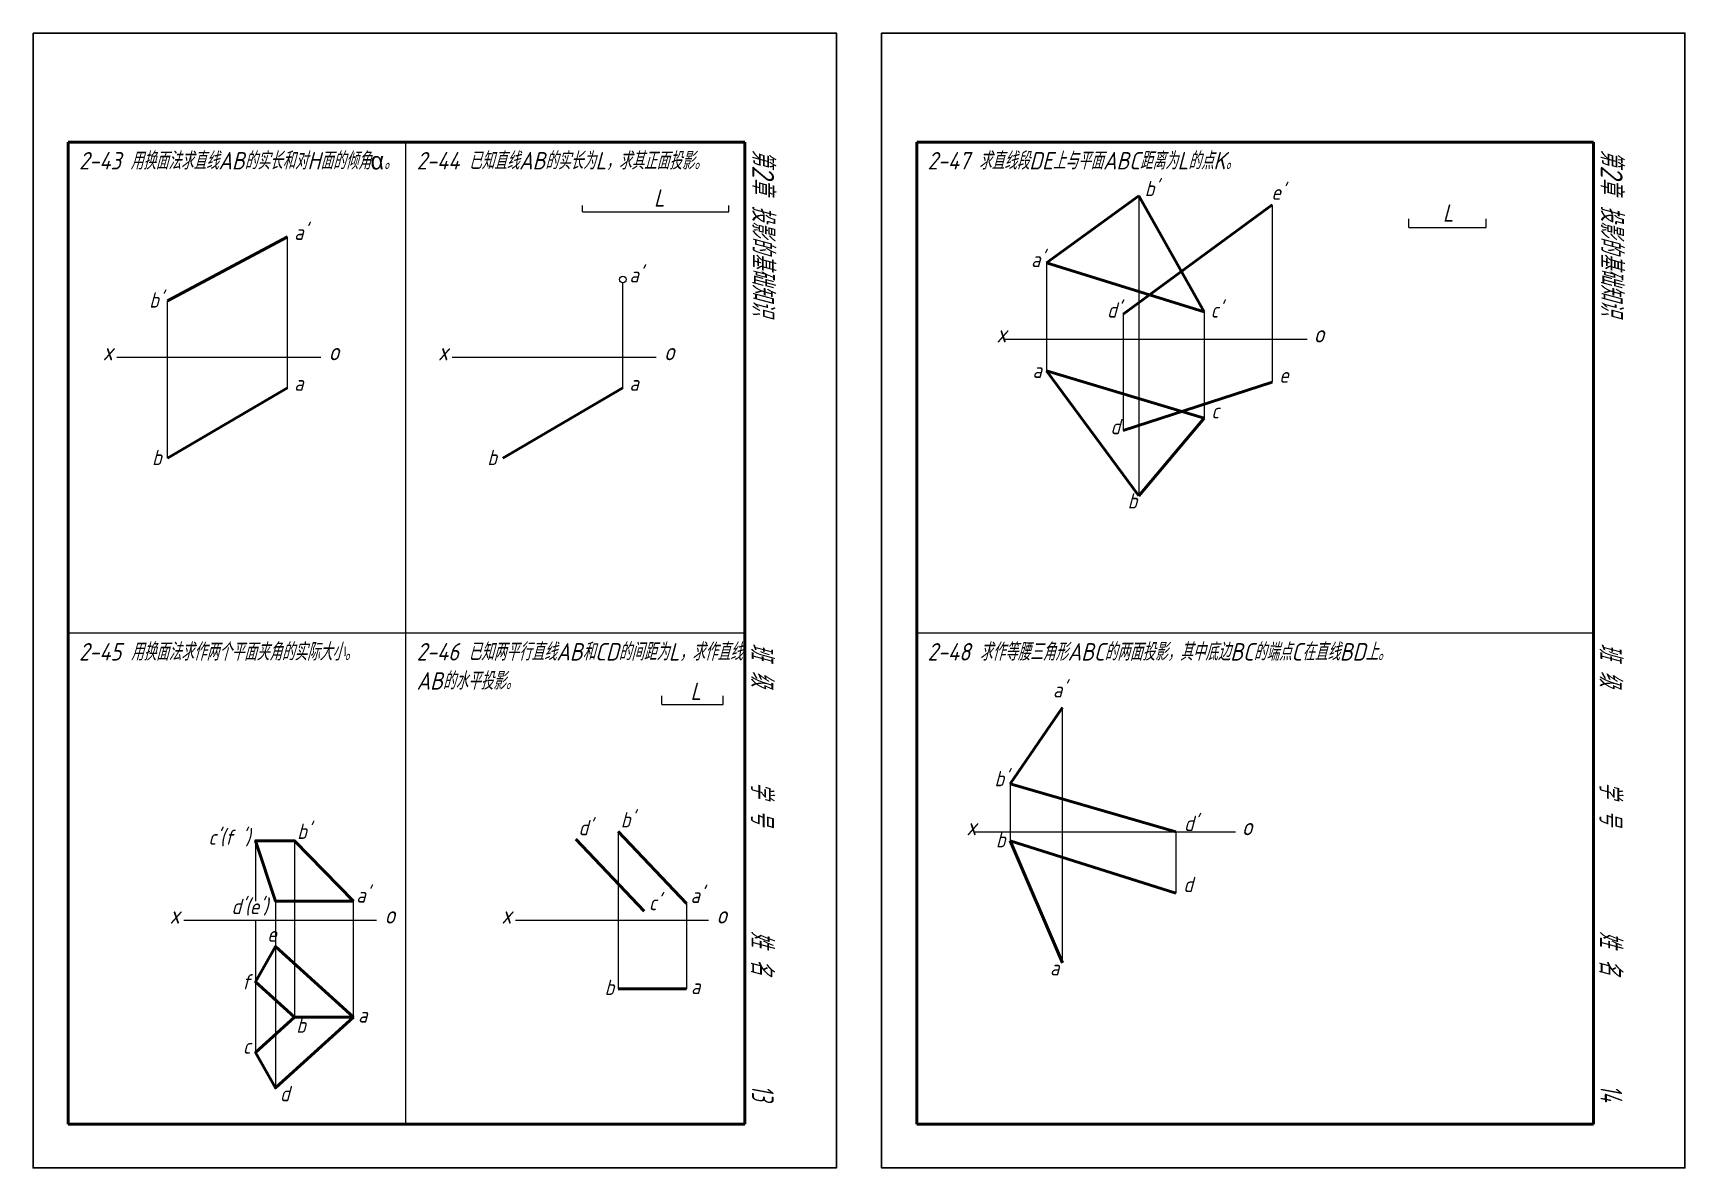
# Model space of a CAD drawing. Extents: x -2009 to -660, y 300 to 560.
# Drawn here: x -1038.2 to -659.8, y 300.1 to 560.1 of the extents above; entities outside this region: 1.
import ezdxf

# ---------------------------------------------------------------- set-up
doc = ezdxf.new("R2010")
doc.units = 0
doc.header["$MEASUREMENT"] = 0
doc.linetypes.add('ACAD_ISO02W100', pattern=[15, 12, -3])
doc.layers.get('0').update_dxf_attribs({"linetype": 'CONTINUOUS'})
for name, color, linetype, lineweight in [('文本', 7, 'CONTINUOUS', 25), ('粗实线', 7, 'CONTINUOUS', 50), ('细实线', 7, 'CONTINUOUS', 20), ('虚线', 7, 'ACAD_ISO02W100', 20)]:
    doc.layers.add(name, color=color, linetype=linetype, lineweight=lineweight)
doc.styles.add('投影标记', font='gbeitc.shx')
doc.styles.add('题目', font='gbeitc.shx', dxfattribs={"bigfont": 'gbcbig.shx'})

msp = doc.modelspace()

# ---------------------------------------------------------------- linework, layer by layer
at = {"color": 7}
for points in [[(-1038.15, 560.13), (-1038.15, 300.13), (-854.15, 300.13), (-854.15, 560.13)], [(-843.81, 560.13), (-843.81, 300.13), (-659.81, 300.13), (-659.81, 560.13)]]:
    msp.add_lwpolyline(points, close=True, dxfattribs=at)
at = {"layer": '粗实线', "color": 7}
for p, q in [((-1030.1, 310.13), (-1030.1, 535.13)), ((-875.1, 535.13), (-1030.1, 535.13)), ((-875.1, 310.13), (-875.1, 535.13)), ((-835.75, 310.13), (-835.75, 535.13)), ((-680.75, 535.13), (-835.75, 535.13)), ((-680.75, 310.13), (-680.75, 535.13))]:
    msp.add_line(p, q, dxfattribs=at)
at = {"layer": '粗实线'}
for p, q in [((-784.9, 522.87), (-806.07, 507.52)), ((-769.91, 496.29), (-784.9, 522.87)), ((-788.46, 495.69), (-754.36, 520.81)), ((-1007.38, 498.75), (-979.84, 513.41)), ((-806.07, 507.52), (-769.91, 496.29)), ((-806.07, 482.78), (-784.9, 454.14)), ((-769.91, 471.92), (-806.07, 482.78)), ((-1007.38, 462.72), (-979.84, 478.86)), ((-930.58, 462.72), (-903.05, 478.86)), ((-754.36, 480.12), (-788.46, 469.09)), ((-784.9, 454.14), (-769.91, 471.92)), ((-802.39, 405.64), (-814.39, 388.11)), ((-814.39, 388.11), (-776.39, 377.11)), ((-913.81, 375.43), (-898.21, 358.93)), ((-904.11, 377.24), (-888.51, 360.75)), ((-776.39, 363.11), (-814.39, 375.11)), ((-814.39, 375.11), (-802.39, 347.11)), ((-904.11, 341.2), (-888.51, 341.2)), ((-875.1, 310.13), (-1030.1, 310.13)), ((-680.75, 310.13), (-835.75, 310.13))]:
    msp.add_line(p, q, dxfattribs=at)
for points in [[(-964.76, 361.27), (-978.27, 375.08), (-987.2, 375.08), (-982.63, 361.28)], [(-964.75, 334.66), (-982.63, 350.85), (-987.2, 342.75), (-978.27, 334.66)], [(-964.75, 334.66), (-982.63, 318.48), (-987.2, 326.58), (-978.27, 334.66)]]:
    msp.add_lwpolyline(points, close=True, dxfattribs=at)
at = {"layer": '细实线'}
for p, q in [((-952.76, 310.13), (-952.76, 535.13)), ((-784.9, 522.87), (-784.9, 454.14)), ((-912.31, 519.14), (-912.31, 520.64)), ((-912.31, 519.14), (-878.79, 519.14)), ((-878.79, 519.14), (-878.79, 520.64)), ((-754.36, 520.81), (-754.36, 480.12)), ((-723.08, 515.58), (-723.08, 517.58)), ((-723.08, 515.58), (-705.31, 515.58)), ((-705.31, 515.58), (-705.31, 517.58)), ((-979.84, 478.86), (-979.84, 513.41)), ((-806.07, 507.52), (-806.07, 482.78)), ((-903.05, 478.86), (-903.05, 502.93)), ((-1007.38, 462.72), (-1007.38, 498.75)), ((-788.46, 495.69), (-788.46, 469.09)), ((-769.91, 496.29), (-769.91, 471.92)), ((-815.51, 490), (-746.3, 490)), ((-1018.95, 485.91), (-972.27, 485.91)), ((-942.15, 485.91), (-895.47, 485.91)), ((-875.1, 422.63), (-1030.1, 422.63)), ((-680.75, 422.63), (-835.75, 422.63)), ((-894.12, 406.3), (-894.12, 408.3)), ((-894.12, 406.3), (-880.12, 406.3)), ((-880.12, 406.3), (-880.12, 408.3)), ((-802.39, 347.11), (-802.39, 405.64)), ((-814.39, 388.11), (-814.39, 375.11)), ((-987.2, 375.08), (-987.2, 361.29)), ((-978.27, 375.08), (-978.27, 334.66)), ((-904.11, 377.24), (-904.11, 341.2)), ((-822.39, 377.11), (-762.76, 377.11)), ((-776.39, 377.11), (-776.39, 363.11)), ((-982.63, 361.28), (-982.63, 318.48)), ((-964.75, 334.66), (-964.75, 361.27)), ((-888.51, 360.75), (-888.51, 341.2)), ((-1003.64, 356.88), (-959.46, 356.88)), ((-987.2, 356.88), (-987.2, 326.58)), ((-927.63, 356.88), (-883.46, 356.88))]:
    msp.add_line(p, q, dxfattribs=at)
msp.add_circle((-903.05, 503.68), 0.75, dxfattribs=at)

# ---------------------------------------------------------------- texts
at = {"layer": '文本', "ltscale": 2, "style": '题目', "width": 0.7}
for s, p in [('13', (-873.52, 319.06)), ('14', (-679.18, 319.06))]:
    msp.add_text(s, height=5, rotation=270, dxfattribs=at).set_placement(p)
at = {"layer": '文本', "attachment_point": 1}
for s, width, insert, char_height, style in [('2-36 判断下列几何元素的相对位置关系。', 68.719, (-2009.2, 542.7), 4, '题目'), ('2-43 用换面法求直线AB的实长和对H面的倾角{\\fSymbol|b0|i0|c2|p18;a}。', 76.6851, (-1027.62, 532.87), 4, '题目'), ('2-44 已知直线AB的实长为L，求其正面投影。', 67.9154, (-950.29, 532.87), 4, '题目'), ('2-47 求直线段DE上与平面ABC距离为L的点K。', 81.3415, (-833.28, 532.87), 4, '题目'), ("b'", 4.5532, (-783.54, 526.25), 3.5, '投影标记'), ("e'", 4.5532, (-754.53, 525.42), 3.5, '投影标记'), ("a'", 4.5532, (-978.34, 516.23), 3.5, '投影标记'), ("a'", 4.5532, (-901.55, 506.5), 3.5, '投影标记'), ("a'", 4.5532, (-809.56, 510.02), 3.5, '投影标记'), ("b'", 4.5532, (-1011.54, 500.72), 3.5, '投影标记'), ("d'", 4.5532, (-792.16, 498.42), 3.5, '投影标记'), ("c'", 4.5532, (-768.45, 498.42), 3.5, '投影标记'), ('x', 4.5532, (-817.51, 493.23), 4, '投影标记'), ('o', 4.5532, (-744.86, 493.23), 4, '投影标记'), ('x', 4.5532, (-1022.18, 489.15), 4, '投影标记'), ('o', 4.5532, (-970.47, 489.15), 4, '投影标记'), ('x', 4.5532, (-945.39, 489.15), 4, '投影标记'), ('o', 4.5532, (-893.67, 489.15), 4, '投影标记'), ('a', 4.5532, (-978.34, 481.67), 3.5, '投影标记'), ('a', 4.5532, (-901.55, 481.67), 3.5, '投影标记'), ('a', 4.5532, (-809.23, 484.61), 3.5, '投影标记'), ('e', 4.5532, (-752.74, 483.53), 3.5, '投影标记'), ('c', 4.5532, (-768.29, 475.34), 3.5, '投影标记'), ('d', 4.5532, (-791.39, 471.71), 3.5, '投影标记'), ('b', 4.5532, (-1010.9, 464.65), 3.5, '投影标记'), ('b', 4.5532, (-934.1, 464.65), 3.5, '投影标记'), ('b', 4.5532, (-787.45, 454.71), 3.5, '投影标记'), ('2-45 用换面法求作两个平面夹角的实际大小。', 76.6851, (-1027.62, 420.38), 4, '题目'), ('2-46 已知两平行直线AB和CD的间距为L，求作直线AB的水平投影。', 75.1942, (-950.29, 420.38), 4, '题目'), ('2-48 求作等腰三角形ABC的两面投影，其中底边BC的端点C在直线BD上。', 132.2647, (-833.28, 420.37), 4, '题目'), ("a'", 4.5532, (-804.56, 411.43), 3.5, '投影标记'), ("b'", 4.5532, (-817.94, 391.07), 3.5, '投影标记'), ('x', 4.5532, (-824.39, 380.34), 4, '投影标记'), ("d'", 4.5532, (-774.54, 380.81), 3.5, '投影标记'), ('o', 4.5532, (-761.32, 380.34), 4, '投影标记'), ('b', 4.5532, (-817.63, 377.08), 3.5, '投影标记'), ('d', 4.5532, (-774.7, 366.83), 3.5, '投影标记'), ('x', 4.5532, (-1006.87, 360.11), 4, '投影标记'), ('o', 4.5532, (-957.67, 360.11), 4, '投影标记'), ('x', 4.5532, (-930.87, 360.11), 4, '投影标记'), ('o', 4.5532, (-881.66, 360.11), 4, '投影标记'), ('a', 4.5532, (-805.23, 347.73), 3.5, '投影标记')]:
    msp.add_mtext_dynamic_manual_height_columns(s, width=width, gutter_width=35, heights=[0], dxfattribs=dict(at, insert=insert, char_height=char_height, style=style))
at = {"layer": '文本', "char_height": 5, "attachment_point": 1, "rotation": 270, "style": '题目'}
for insert in [(-868.44, 533.45), (-674.09, 533.45)]:
    msp.add_mtext_dynamic_manual_height_columns('第2章 投影的基础知识', width=47.1083, gutter_width=35, heights=[6.48], dxfattribs=dict(at, insert=insert))
at = {"layer": '细实线', "style": '投影标记'}
for s, p in [("b'", (-903.53, 378.16)), ("c'(f ')", (-997.99, 374.15)), ("b'", (-977.65, 375.5)), ("d'", (-913.22, 376.34)), ("a'", (-964.11, 360.91)), ("c'", (-897.11, 359.17)), ("a'", (-887.56, 360.84)), ("d'(e')", (-992.7, 358.29)), ('e', (-984.52, 351.96)), ('f', (-990.31, 341.04)), ('b', (-907.24, 339.75)), ('a', (-887.46, 339.96)), ('b', (-977.87, 331.09)), ('a', (-963.7, 333.43)), ('c', (-990.09, 326.3)), ('d', (-981.6, 315.41))]:
    msp.add_text(s, height=3.5, dxfattribs=at).set_placement(p)
at = {"layer": '细实线', "char_height": 4, "attachment_point": 1, "style": '题目'}
for width, insert in [(4.348, (-895.95, 524.36)), (2.9837, (-715.29, 520.88)), (3.6352, (-887.6, 411.3))]:
    msp.add_mtext_dynamic_manual_height_columns('L', width=width, gutter_width=35, heights=[0], dxfattribs=dict(at, insert=insert))
at = {"layer": '虚线', "char_height": 5, "attachment_point": 1, "rotation": 270, "style": '题目'}
for s, insert in [('班 级', (-868.74, 420.32)), ('班 级', (-674.4, 420.32)), ('学 号', (-868.74, 388.62)), ('学 号', (-674.4, 388.62)), ('姓 名', (-868.74, 354.4)), ('姓 名', (-674.4, 354.4))]:
    msp.add_mtext_dynamic_manual_height_columns(s, width=12, gutter_width=35, heights=[0], dxfattribs=dict(at, insert=insert))

doc.saveas('drawing.dxf')
